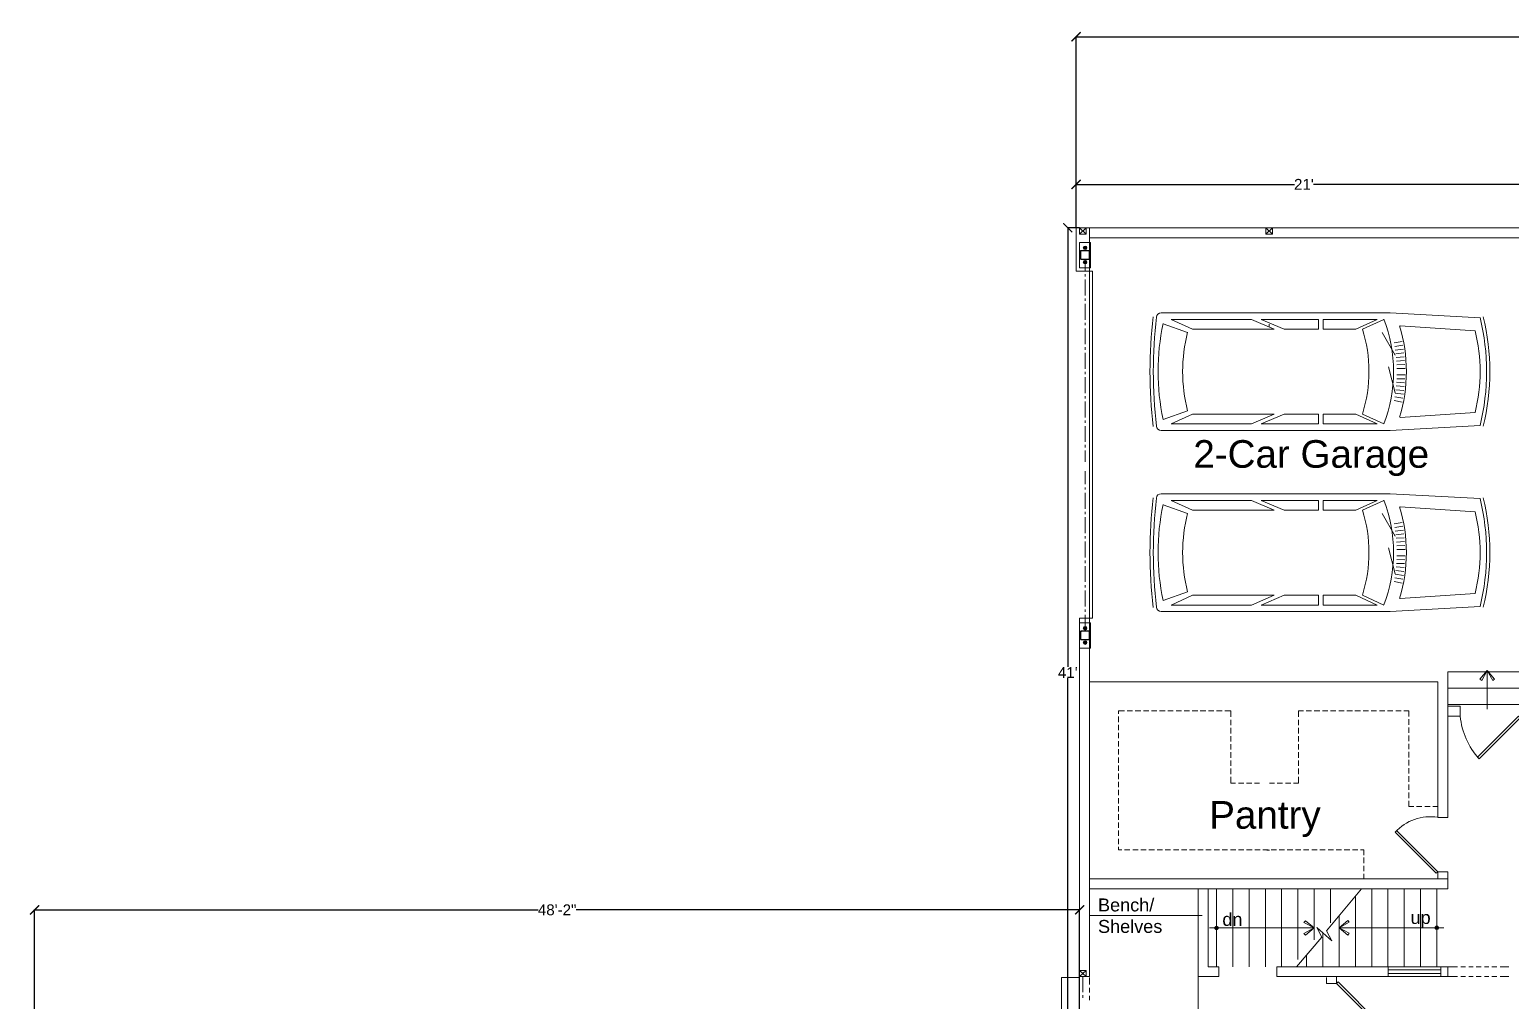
# Model space of a CAD drawing. Header units: inches. Extents: x 38 to 8673, y 1 to 7200.
# Drawn here: x 3612 to 4431, y 3752 to 4289 of the extents above; entities that cross this region are included whole.
import ezdxf

# ---------------------------------------------------------------- set-up
doc = ezdxf.new("R2010")
doc.units = ezdxf.units.IN
doc.header["$MEASUREMENT"] = 0
doc.layers.add('PDF_Layer 2', color=7, linetype='Continuous', true_color=0x221f1f)
doc.styles.add('PDF Arial', font='arial.ttf')
doc.styles.get("Standard").update_dxf_attribs({"font": 'arial.ttf'})
doc.dimstyles.get("Standard").update_dxf_attribs({"dimtxt": 6, "dimasz": 5, "dimexe": 0.18, "dimexo": 0.0625, "dimgap": 0.09, "dimtad": 0, "dimtih": 1, "dimtoh": 1, "dimdec": 0, "dimzin": 0, "dimdsep": 46, "dimlunit": 4, "dimtxsty": 'Standard', "dimblk": 'ARCHTICK', "dimcen": 0.09, "dimclrd": 3, "dimclre": 3, "dimclrt": 1, "dimadec": 0, "dimazin": 0, "dimtfac": 1, "dimtdec": 0, "dimtofl": 0, "dimtmove": 0, "dimatfit": 3, "dimfxl": 100, "dimtolj": 1, "dimtzin": 0, "dimarcsym": 0})

# ---------------------------------------------------------------- blocks, each defined once
blk = doc.blocks.new('_ArchTick')
at = {"color": 0, "linetype": 'ByBlock', "const_width": 0.15}
blk.add_lwpolyline([(-0.5, -0.5), (0.5, 0.5)], dxfattribs=at)
blk = doc.blocks.new('*D96')
at = {"layer": 'Defpoints', "color": 0, "transparency": 16777216}
for p in [(4192.85, 3802.19), (3614.93, 3687.51), (4192.85, 3687.51)]:
    blk.add_point(p, dxfattribs=at)
at = {"layer": 'PDF_Layer 2', "color": 3, "lineweight": -2, "transparency": 16777216}
for p, q in [((3614.93, 3687.58), (3614.93, 3802.37)), ((3614.93, 3802.19), (3893.37, 3802.19)), ((4192.85, 3802.19), (3914.4, 3802.19)), ((4192.85, 3687.58), (4192.85, 3802.37))]:
    blk.add_line(p, q, dxfattribs=at)
at = {"layer": 'PDF_Layer 2', "color": 3, "lineweight": -2, "transparency": 16777216, "xscale": 5, "yscale": 5, "zscale": 5, "rotation": 180}
blk.add_blockref('_ArchTick', (3614.93, 3802.19), dxfattribs=at)
at = {"layer": 'PDF_Layer 2', "color": 3, "lineweight": -2, "transparency": 16777216, "xscale": 5, "yscale": 5, "zscale": 5}
blk.add_blockref('_ArchTick', (4192.85, 3802.19), dxfattribs=at)
at = {"layer": 'PDF_Layer 2', "color": 1, "transparency": 16777216, "insert": (3903.89, 3802.19), "char_height": 6, "attachment_point": 5}
blk.add_mtext('\\A1;48\'-2"', dxfattribs=at)
blk = doc.blocks.new('*D103')
at = {"layer": 'Defpoints', "color": 0, "transparency": 16777216}
for p in [(4186.27, 4179.34), (4192.85, 4179.34), (4192.85, 3687.51)]:
    blk.add_point(p, dxfattribs=at)
at = {"layer": 'PDF_Layer 2', "color": 3, "lineweight": -2, "transparency": 16777216}
for p, q in [((4192.79, 4179.34), (4186.09, 4179.34)), ((4186.27, 4179.34), (4186.27, 3936.53)), ((4186.27, 3687.51), (4186.27, 3930.32)), ((4192.79, 3687.51), (4186.09, 3687.51))]:
    blk.add_line(p, q, dxfattribs=at)
at = {"layer": 'PDF_Layer 2', "color": 3, "lineweight": -2, "transparency": 16777216, "xscale": 5, "yscale": 5, "zscale": 5}
for p, rotation in [((4186.27, 4179.34), 90), ((4186.27, 3687.51), 270)]:
    blk.add_blockref('_ArchTick', p, dxfattribs=dict(at, rotation=rotation))
at = {"layer": 'PDF_Layer 2', "color": 1, "transparency": 16777216, "insert": (4186.27, 3933.43), "char_height": 6, "attachment_point": 5}
blk.add_mtext("\\A1;41'", dxfattribs=at)
blk = doc.blocks.new('*D104')
at = {"layer": 'Defpoints', "color": 0, "transparency": 16777216}
for p in [(4442.85, 4203.36), (4190.85, 4179.34), (4442.85, 4179.34)]:
    blk.add_point(p, dxfattribs=at)
at = {"layer": 'PDF_Layer 2', "color": 3, "lineweight": -2, "transparency": 16777216}
for p, q in [((4190.85, 4179.4), (4190.85, 4203.54)), ((4190.85, 4203.36), (4311.62, 4203.36)), ((4442.85, 4203.36), (4322.08, 4203.36)), ((4442.85, 4179.4), (4442.85, 4203.54))]:
    blk.add_line(p, q, dxfattribs=at)
at = {"layer": 'PDF_Layer 2', "color": 3, "lineweight": -2, "transparency": 16777216, "xscale": 5, "yscale": 5, "zscale": 5, "rotation": 180}
blk.add_blockref('_ArchTick', (4190.85, 4203.36), dxfattribs=at)
at = {"layer": 'PDF_Layer 2', "color": 3, "lineweight": -2, "transparency": 16777216, "xscale": 5, "yscale": 5, "zscale": 5}
blk.add_blockref('_ArchTick', (4442.85, 4203.36), dxfattribs=at)
at = {"layer": 'PDF_Layer 2', "color": 1, "transparency": 16777216, "insert": (4316.85, 4203.36), "char_height": 6, "attachment_point": 5}
blk.add_mtext("\\A1;21'", dxfattribs=at)
blk = doc.blocks.new('*D79')
at = {"layer": 'Defpoints', "color": 0, "transparency": 16777216}
for p in [(5256.89, 4284.97), (4190.85, 4179.34), (5256.89, 4013.34)]:
    blk.add_point(p, dxfattribs=at)
at = {"layer": 'PDF_Layer 2', "color": 3, "lineweight": -2, "transparency": 16777216}
for p, q in [((4190.85, 4179.4), (4190.85, 4285.15)), ((4190.85, 4284.97), (4711.14, 4284.97)), ((5256.89, 4284.97), (4736.6, 4284.97)), ((5256.89, 4013.4), (5256.89, 4285.15))]:
    blk.add_line(p, q, dxfattribs=at)
at = {"layer": 'PDF_Layer 2', "color": 3, "lineweight": -2, "transparency": 16777216, "xscale": 5, "yscale": 5, "zscale": 5, "rotation": 180}
blk.add_blockref('_ArchTick', (4190.85, 4284.97), dxfattribs=at)
at = {"layer": 'PDF_Layer 2', "color": 3, "lineweight": -2, "transparency": 16777216, "xscale": 5, "yscale": 5, "zscale": 5}
blk.add_blockref('_ArchTick', (5256.89, 4284.97), dxfattribs=at)
at = {"layer": 'PDF_Layer 2', "color": 1, "transparency": 16777216, "insert": (4723.87, 4284.97), "char_height": 6, "attachment_point": 5}
blk.add_mtext('\\A1;88\'-10"', dxfattribs=at)

msp = doc.modelspace()

# ---------------------------------------------------------------- linework, layer by layer
at = {"layer": 'PDF_Layer 2', "color": 18, "lineweight": 0, "true_color": 0x000000}
for points in [[(4190.85, 4179.34), (4190.85, 4155.34), (4190.85, 4179.34), (4442.85, 4179.34), (4442.85, 3765.34), (4437.33, 3766.78), (4442.85, 3768.3), (4437.33, 3769.82)], [(4467.65, 3765.34), (4437.33, 3765.34), (4437.33, 4173.82), (4198.37, 4173.82), (4198.37, 4155.34), (4198.37, 4179.34)], [(4268.37, 4179.34), (4307.33, 4179.34)], [(4268.37, 4173.82), (4307.33, 4173.82)], [(4272.85, 4173.82), (4307.25, 4173.82)], [(4193.33, 4162.3), (4193.33, 4166.3)], [(4193.57, 4162.3), (4193.57, 4166.3)], [(4193.89, 4166.78), (4197.89, 4166.78)], [(4193.89, 4166.54), (4197.89, 4166.54)], [(4197.89, 4161.98), (4193.89, 4161.98)], [(4197.89, 4161.74), (4193.89, 4161.74)], [(4198.13, 4166.3), (4198.13, 4162.3)], [(4198.37, 4166.3), (4198.37, 4162.3)], [(4190.85, 4155.42), (4198.37, 4155.42)], [(4237.97, 4132.3), (4364.61, 4132.3), (4414.37, 4129.58)], [(4287.81, 4128.7), (4300.45, 4123.26), (4255.25, 4123.26), (4243.49, 4128.7), (4287.81, 4128.7)], [(4293.25, 4128.7), (4324.85, 4128.7), (4324.85, 4123.26)], [(4293.25, 4128.7), (4305.89, 4123.26), (4324.85, 4123.26)], [(4345.65, 4123.26), (4327.57, 4123.26), (4327.57, 4128.7), (4357.41, 4128.7)], [(4345.65, 4123.26), (4357.41, 4128.7)], [(4349.25, 4123.26), (4361.01, 4128.7)], [(4252.53, 4121.5), (4239.09, 4126.3)], [(4367.33, 4108.86), (4360.13, 4121.5)], [(4370.05, 4125.1), (4411.65, 4122.38)], [(4366.69, 4115.74), (4371.17, 4116.54)], [(4367.09, 4113.74), (4371.57, 4114.38)], [(4367.41, 4111.74), (4371.89, 4112.3)], [(4367.65, 4109.74), (4372.13, 4110.14)], [(4367.89, 4107.66), (4372.37, 4108.06)], [(4368.05, 4105.66), (4372.53, 4105.9)], [(4368.21, 4103.66), (4372.69, 4103.74)], [(4367.33, 4088.06), (4363.73, 4102.46)], [(4368.21, 4101.58), (4372.77, 4101.58)], [(4368.21, 4097.98), (4372.77, 4097.98)], [(4368.21, 4095.9), (4372.69, 4095.82)], [(4367.41, 4087.82), (4371.89, 4087.26)], [(4367.65, 4089.82), (4372.13, 4089.42)], [(4367.89, 4091.9), (4372.37, 4091.5)], [(4368.05, 4093.9), (4372.53, 4093.66)], [(4252.53, 4078.06), (4239.09, 4073.26)], [(4366.69, 4083.82), (4371.17, 4083.02)], [(4367.09, 4085.82), (4371.57, 4085.18)], [(4237.97, 4067.26), (4364.61, 4067.26), (4414.37, 4069.98)], [(4287.81, 4070.86), (4300.45, 4076.3), (4255.25, 4076.3), (4243.49, 4070.86), (4287.81, 4070.86)], [(4293.25, 4070.86), (4305.89, 4076.3), (4324.85, 4076.3)], [(4293.25, 4070.86), (4324.85, 4070.86), (4324.85, 4076.3)], [(4345.65, 4076.3), (4327.57, 4076.3), (4327.57, 4070.86), (4357.41, 4070.86)], [(4345.65, 4076.3), (4357.41, 4070.86)], [(4349.25, 4076.3), (4361.01, 4070.86)], [(4370.05, 4074.46), (4411.65, 4077.18)], [(4237.97, 4032.3), (4364.61, 4032.3), (4414.37, 4029.58)], [(4252.53, 4021.42), (4239.09, 4026.22)], [(4287.81, 4028.62), (4300.45, 4023.26), (4255.25, 4023.26), (4243.49, 4028.62), (4287.81, 4028.62)], [(4293.25, 4028.62), (4324.85, 4028.62), (4324.85, 4023.26)], [(4293.25, 4028.62), (4305.89, 4023.26), (4324.85, 4023.26)], [(4345.65, 4023.26), (4327.57, 4023.26), (4327.57, 4028.62), (4357.41, 4028.62)], [(4345.65, 4023.26), (4357.41, 4028.62)], [(4349.25, 4023.26), (4361.01, 4028.62)], [(4367.33, 4008.78), (4360.13, 4021.42)], [(4370.05, 4025.02), (4411.65, 4022.3)], [(4366.69, 4015.66), (4371.17, 4016.46)], [(4367.09, 4013.66), (4371.57, 4014.38)], [(4367.41, 4011.66), (4371.89, 4012.22)], [(4367.65, 4009.66), (4372.13, 4010.14)], [(4367.89, 4007.66), (4372.37, 4007.98)], [(4368.05, 4005.58), (4372.53, 4005.82)], [(4367.33, 3987.98), (4363.73, 4002.46)], [(4368.21, 4003.58), (4372.69, 4003.66)], [(4368.21, 4001.5), (4372.77, 4001.5)], [(4368.21, 3997.9), (4372.77, 3997.9)], [(4367.65, 3989.82), (4372.13, 3989.34)], [(4367.89, 3991.82), (4372.37, 3991.5)], [(4368.05, 3993.82), (4372.53, 3993.66)], [(4368.21, 3995.9), (4372.69, 3995.74)], [(4366.69, 3983.74), (4371.17, 3982.94)], [(4367.09, 3985.74), (4371.57, 3985.1)], [(4367.41, 3987.74), (4371.89, 3987.18)], [(4252.53, 3978.06), (4239.09, 3973.18)], [(4287.81, 3970.78), (4300.45, 3976.22), (4255.25, 3976.22), (4243.49, 3970.78), (4287.81, 3970.78)], [(4293.25, 3970.78), (4305.89, 3976.22), (4324.85, 3976.22)], [(4293.25, 3970.78), (4324.85, 3970.78), (4324.85, 3976.22)], [(4345.65, 3976.22), (4327.57, 3976.22), (4327.57, 3970.78), (4357.41, 3970.78)], [(4345.65, 3976.22), (4357.41, 3970.78)], [(4349.25, 3976.22), (4361.01, 3970.78)], [(4370.05, 3974.38), (4411.65, 3977.1)], [(4192.85, 3963.42), (4192.85, 3761.34), (4192.85, 3963.42)], [(4237.97, 3967.18), (4364.61, 3967.18), (4414.37, 3969.9)], [(4193.33, 3952.02), (4193.33, 3956.02)], [(4193.57, 3952.02), (4193.57, 3956.02)], [(4193.85, 3956.54), (4197.85, 3956.54)], [(4193.85, 3956.3), (4197.85, 3956.3)], [(4198.13, 3955.98), (4198.13, 3951.98)], [(4198.37, 3955.98), (4198.37, 3951.98)], [(4197.85, 3951.74), (4193.85, 3951.74)], [(4197.85, 3951.5), (4193.85, 3951.5)], [(4198.37, 3938.3), (4198.37, 3950.78)], [(4396.37, 3853.34), (4396.37, 3933.82), (4439.33, 3933.82)], [(4418.29, 3913.26), (4418.29, 3934.54), (4421.33, 3929.02), (4422.29, 3929.82), (4418.29, 3934.54), (4415.17, 3929.02), (4414.21, 3929.82), (4418.29, 3934.54)], [(4198.37, 3928.3), (4390.85, 3928.3)], [(4302.37, 3928.3), (4307.25, 3928.3)], [(4390.85, 3928.3), (4390.85, 3853.34), (4396.37, 3853.34)], [(4439.33, 3924.86), (4396.37, 3924.86)], [(4439.33, 3915.82), (4396.37, 3915.82)], [(4396.37, 3914.86), (4403.33, 3914.86), (4403.33, 3909.34), (4396.37, 3909.34)], [(4214.37, 3910.54), (4214.37, 3912.3)], [(4214.37, 3912.3), (4217.57, 3912.3)], [(4214.37, 3906.06), (4214.37, 3909.1)], [(4219.09, 3912.3), (4222.13, 3912.3)], [(4223.57, 3912.3), (4226.61, 3912.3)], [(4228.13, 3912.3), (4231.09, 3912.3)], [(4232.61, 3912.3), (4235.57, 3912.3)], [(4237.09, 3912.3), (4240.13, 3912.3)], [(4241.57, 3912.3), (4244.61, 3912.3)], [(4246.13, 3912.3), (4249.09, 3912.3)], [(4250.61, 3912.3), (4253.57, 3912.3)], [(4255.09, 3912.3), (4258.13, 3912.3)], [(4259.57, 3912.3), (4262.61, 3912.3)], [(4264.13, 3912.3), (4267.09, 3912.3)], [(4268.61, 3912.3), (4271.57, 3912.3)], [(4273.09, 3912.3), (4276.37, 3912.3), (4276.37, 3908.86)], [(4276.37, 3904.3), (4276.37, 3907.34)], [(4313.89, 3908.86), (4313.89, 3912.3), (4316.61, 3912.3)], [(4313.89, 3904.3), (4313.89, 3907.34)], [(4318.13, 3912.3), (4321.09, 3912.3)], [(4322.61, 3912.3), (4325.65, 3912.3)], [(4327.09, 3912.3), (4330.13, 3912.3)], [(4331.65, 3912.3), (4334.61, 3912.3)], [(4336.13, 3912.3), (4339.09, 3912.3)], [(4340.61, 3912.3), (4343.65, 3912.3)], [(4345.09, 3912.3), (4348.13, 3912.3)], [(4349.65, 3912.3), (4352.61, 3912.3)], [(4354.13, 3912.3), (4357.09, 3912.3)], [(4358.61, 3912.3), (4361.65, 3912.3)], [(4363.09, 3912.3), (4366.13, 3912.3)], [(4367.65, 3912.3), (4370.61, 3912.3)], [(4372.13, 3912.3), (4374.85, 3912.3)], [(4374.85, 3909.1), (4374.85, 3912.3)], [(4374.85, 3904.54), (4374.85, 3907.58)], [(4214.37, 3901.58), (4214.37, 3904.54)], [(4214.37, 3897.1), (4214.37, 3900.06)], [(4276.37, 3899.82), (4276.37, 3902.86)], [(4276.37, 3895.34), (4276.37, 3898.3)], [(4313.89, 3899.82), (4313.89, 3902.86)], [(4313.89, 3895.34), (4313.89, 3898.3)], [(4374.85, 3900.06), (4374.85, 3903.1)], [(4374.85, 3895.58), (4374.85, 3898.54)], [(4214.37, 3892.54), (4214.37, 3895.58)], [(4214.37, 3888.06), (4214.37, 3891.1)], [(4276.37, 3890.86), (4276.37, 3893.82)], [(4313.89, 3890.86), (4313.89, 3893.82)], [(4374.85, 3891.1), (4374.85, 3894.06)], [(4214.37, 3883.58), (4214.37, 3886.54)], [(4214.37, 3879.1), (4214.37, 3882.06)], [(4276.37, 3886.3), (4276.37, 3889.34)], [(4276.37, 3881.82), (4276.37, 3884.86)], [(4313.89, 3886.3), (4313.89, 3889.34)], [(4313.89, 3881.82), (4313.89, 3884.86)], [(4374.85, 3886.54), (4374.85, 3889.58)], [(4374.85, 3882.06), (4374.85, 3885.1)], [(4214.37, 3874.54), (4214.37, 3877.58)], [(4276.37, 3877.34), (4276.37, 3880.3)], [(4279.09, 3872.3), (4276.37, 3872.3), (4276.37, 3875.82)], [(4311.09, 3872.3), (4313.89, 3872.3), (4313.89, 3875.82)], [(4313.89, 3877.34), (4313.89, 3880.3)], [(4374.85, 3877.58), (4374.85, 3880.54)], [(4374.85, 3873.1), (4374.85, 3876.06)], [(4214.37, 3870.06), (4214.37, 3873.1)], [(4214.37, 3865.58), (4214.37, 3868.54)], [(4280.61, 3872.3), (4283.57, 3872.3)], [(4285.09, 3872.3), (4288.13, 3872.3)], [(4289.57, 3872.3), (4292.37, 3872.3)], [(4300.61, 3872.3), (4297.89, 3872.3)], [(4305.09, 3872.3), (4302.13, 3872.3)], [(4309.65, 3872.3), (4306.61, 3872.3)], [(4374.85, 3868.54), (4374.85, 3871.58)], [(4374.85, 3864.06), (4374.85, 3867.1)], [(4214.37, 3861.1), (4214.37, 3864.06)], [(4214.37, 3856.54), (4214.37, 3859.58)], [(4377.65, 3859.34), (4374.85, 3859.34), (4374.85, 3862.54)], [(4379.09, 3859.34), (4382.13, 3859.34)], [(4383.65, 3859.34), (4386.61, 3859.34)], [(4388.13, 3859.34), (4390.85, 3859.34)], [(4214.37, 3852.06), (4214.37, 3855.1)], [(4214.37, 3847.58), (4214.37, 3850.54)], [(4214.37, 3843.1), (4214.37, 3846.06)], [(4214.37, 3838.54), (4214.37, 3841.58)], [(4216.21, 3835.34), (4214.37, 3835.34), (4214.37, 3837.1)], [(4217.65, 3835.34), (4220.69, 3835.34)], [(4222.21, 3835.34), (4225.17, 3835.34)], [(4226.69, 3835.34), (4229.65, 3835.34)], [(4231.17, 3835.34), (4234.21, 3835.34)], [(4235.65, 3835.34), (4238.69, 3835.34)], [(4240.21, 3835.34), (4243.17, 3835.34)], [(4244.69, 3835.34), (4247.65, 3835.34)], [(4249.17, 3835.34), (4252.21, 3835.34)], [(4253.65, 3835.34), (4256.69, 3835.34)], [(4258.21, 3835.34), (4261.17, 3835.34)], [(4262.69, 3835.34), (4265.65, 3835.34)], [(4267.17, 3835.34), (4270.21, 3835.34)], [(4271.65, 3835.34), (4274.69, 3835.34)], [(4276.21, 3835.34), (4279.17, 3835.34)], [(4280.69, 3835.34), (4283.65, 3835.34)], [(4285.17, 3835.34), (4288.21, 3835.34)], [(4289.65, 3835.34), (4292.69, 3835.34)], [(4294.21, 3835.34), (4297.17, 3835.34)], [(4296.45, 3835.18), (4297.89, 3835.18)], [(4298.69, 3835.34), (4301.65, 3835.34)], [(4303.17, 3835.34), (4306.21, 3835.34)], [(4307.65, 3835.34), (4310.69, 3835.34)], [(4312.21, 3835.34), (4315.17, 3835.34)], [(4316.69, 3835.34), (4319.65, 3835.34)], [(4321.17, 3835.34), (4324.21, 3835.34)], [(4325.65, 3835.34), (4328.69, 3835.34)], [(4330.21, 3835.34), (4333.17, 3835.34)], [(4334.69, 3835.34), (4337.65, 3835.34)], [(4339.17, 3835.34), (4342.21, 3835.34)], [(4343.65, 3835.34), (4346.69, 3835.34)], [(4348.21, 3835.34), (4349.97, 3835.34)], [(4349.97, 3835.34), (4349.97, 3832.54)], [(4349.97, 3831.1), (4349.97, 3828.06)], [(4349.97, 3826.54), (4349.97, 3823.58)], [(4198.37, 3819.34), (4396.37, 3819.34), (4396.37, 3823.34)], [(4268.29, 3819.34), (4307.25, 3819.34)], [(4302.37, 3819.34), (4307.25, 3819.34)], [(4349.97, 3822.06), (4349.97, 3819.34)], [(4390.85, 3819.34), (4390.85, 3823.34), (4396.37, 3823.34)], [(4396.37, 3819.34), (4396.37, 3813.82), (4396.37, 3819.34)], [(4198.37, 3813.82), (4263.89, 3813.82)], [(4258.37, 3765.34), (4258.37, 3813.82)], [(4396.37, 3813.82), (4263.89, 3813.82), (4263.89, 3770.78), (4269.89, 3770.78), (4269.89, 3765.34)], [(4268.37, 3813.82), (4307.33, 3813.82)], [(4268.51, 3770.69), (4268.51, 3813.73)], [(4276.29, 3813.82), (4307.25, 3813.82)], [(4277.55, 3770.69), (4277.55, 3813.73)], [(4286.51, 3770.69), (4286.51, 3813.73)], [(4295.55, 3770.69), (4295.55, 3813.73)], [(4304.51, 3770.69), (4304.51, 3813.73)], [(4348.77, 3813.82), (4329.41, 3790.62), (4332.37, 3785.02), (4324.05, 3792.54), (4326.85, 3787.18), (4312.85, 3770.78)], [(4313.55, 3774.77), (4313.55, 3813.73)], [(4322.51, 3785.57), (4322.51, 3813.73)], [(4331.55, 3795.01), (4331.55, 3813.73)], [(4345.33, 3809.74), (4345.33, 3770.78)], [(4354.37, 3813.82), (4354.37, 3770.78)], [(4363.33, 3813.82), (4363.33, 3770.78)], [(4372.37, 3813.82), (4372.37, 3770.78)], [(4381.33, 3813.82), (4381.33, 3770.78)], [(4390.37, 3813.82), (4390.37, 3770.78)], [(4192.85, 3784.46), (4192.85, 3797.18)], [(4198.07, 3799.06), (4205.37, 3799.06), (4204.11, 3799.06), (4210.62, 3799.06), (4209.49, 3799.06), (4215.96, 3799.06), (4214.83, 3799.06), (4220.96, 3799.06), (4219.83, 3799.06), (4226.3, 3799.06), (4225.17, 3799.06), (4231.85, 3799.06), (4230.72, 3799.06), (4237.43, 3799.06), (4236.3, 3799.06), (4242.77, 3799.06), (4241.64, 3799.06), (4248.15, 3799.06), (4247.02, 3799.06), (4250.38, 3799.06), (4249.25, 3799.06), (4255.22, 3799.06), (4254.09, 3799.06), (4260.6, 3799.06), (4253.43, 3799.06), (4258.94, 3799.06)], [(4264.67, 3792.21), (4322.51, 3792.21), (4316.91, 3789.17), (4317.71, 3788.21), (4322.51, 3792.21), (4316.91, 3795.25), (4317.71, 3796.21), (4322.51, 3792.21)], [(4336.37, 3798.94), (4336.37, 3770.78)], [(4394.21, 3792.3), (4336.37, 3792.3), (4341.97, 3795.34), (4341.17, 3796.3), (4336.37, 3792.3), (4341.97, 3789.26), (4341.17, 3788.3), (4336.37, 3792.3)], [(4327.33, 3789.5), (4327.33, 3770.78)], [(4318.37, 3777.26), (4318.37, 3770.78)], [(4196.37, 3765.34), (4192.85, 3768.78)], [(4192.85, 3765.34), (4196.37, 3768.78)], [(4396.37, 3770.78), (4301.89, 3770.78), (4301.89, 3765.34), (4396.37, 3765.34)], [(4366.11, 3765.43), (4363.47, 3765.43), (4363.47, 3770.69)], [(4363.63, 3770.69), (4392.61, 3770.69)], [(4363.63, 3769.14), (4392.61, 3769.14)], [(4363.63, 3766.99), (4392.61, 3766.99)], [(4396.52, 3765.43), (4392.6, 3765.43), (4392.6, 3770.69), (4392.6, 3765.43)], [(4396.53, 3770.69), (4392.61, 3770.69)], [(4396.53, 3765.43), (4396.53, 3770.69), (4392.61, 3770.69)], [(4396.37, 3765.34), (4396.37, 3770.78)], [(4401.81, 3770.78), (4396.37, 3770.78)], [(4406.21, 3770.78), (4403.57, 3770.78)], [(4410.45, 3770.78), (4408.05, 3770.78)], [(4414.85, 3770.78), (4412.21, 3770.78)], [(4419.09, 3770.78), (4416.69, 3770.78)], [(4423.49, 3770.78), (4420.85, 3770.78)], [(4427.73, 3770.78), (4425.33, 3770.78)], [(4430.13, 3770.78), (4427.49, 3770.78)], [(4192.85, 3764.78), (4182.85, 3764.78), (4182.85, 3710.78), (4192.85, 3710.78)], [(4198.37, 3765.34), (4192.85, 3765.34)], [(4192.85, 3760.94), (4192.85, 3764.78)], [(4192.85, 3756.54), (4192.85, 3759.18)], [(4198.37, 3760.94), (4198.37, 3764.78)], [(4198.37, 3756.54), (4198.37, 3759.18)], [(4258.37, 3716.39), (4258.37, 3765.34), (4269.89, 3765.34)], [(4334.86, 3765.43), (4334.86, 3761.43), (4329.34, 3761.43)], [(4329.34, 3764.89), (4329.34, 3761.43)], [(4363.63, 3765.43), (4392.61, 3765.43)], [(4396.37, 3765.34), (4401.81, 3765.34)], [(4403.57, 3765.34), (4406.21, 3765.34)], [(4408.05, 3765.34), (4410.45, 3765.34)], [(4412.21, 3765.34), (4414.85, 3765.34)], [(4416.69, 3765.34), (4419.09, 3765.34)], [(4420.85, 3765.34), (4423.49, 3765.34)], [(4425.33, 3765.34), (4427.73, 3765.34)], [(4427.49, 3765.34), (4430.13, 3765.34)], [(4192.85, 3752.3), (4192.85, 3754.7)], [(4198.37, 3752.3), (4198.37, 3754.7)]]:
    msp.add_lwpolyline(points, dxfattribs=at)
for points in [[(4192.85, 4179.34), (4196.37, 4175.82)], [(4196.37, 4179.34), (4192.85, 4175.82)], [(4192.85, 4175.82), (4196.37, 4175.82), (4196.37, 4179.34), (4192.85, 4179.34)], [(4192.85, 4175.82), (4196.37, 4175.82), (4196.37, 4179.34), (4192.85, 4179.34)], [(4295.89, 4179.34), (4299.41, 4175.82)], [(4299.41, 4179.34), (4295.89, 4175.82)], [(4295.89, 4175.82), (4299.41, 4175.82), (4299.41, 4179.34), (4295.89, 4179.34)], [(4295.89, 4175.82), (4299.41, 4175.82), (4299.41, 4179.34), (4295.89, 4179.34)], [(4198.85, 4164.3), (4198.85, 4157.26), (4195.89, 4157.26), (4192.85, 4157.26), (4192.85, 4164.3), (4192.85, 4171.26), (4195.89, 4171.26), (4198.85, 4171.26)], [(4195.49, 4168.86), (4196.21, 4168.86), (4196.61, 4168.3), (4196.21, 4167.66), (4195.49, 4167.66), (4195.17, 4168.22)], [(4297.65, 4173.82), (4297.65, 4173.82), (4198.37, 4173.82)], [(4195.49, 4159.66), (4196.21, 4159.66), (4196.61, 4160.3), (4196.21, 4160.86), (4195.49, 4160.86), (4195.17, 4160.3)], [(4199.89, 4155.42), (4198.37, 4155.42), (4198.37, 3963.42), (4199.89, 3963.42)], [(4198.37, 3963.42), (4192.85, 3963.42)], [(4198.37, 3963.42), (4198.37, 3765.34)], [(4198.85, 3953.98), (4198.85, 3946.94), (4195.89, 3946.94), (4192.85, 3946.94), (4192.85, 3953.98), (4192.85, 3960.94), (4195.89, 3960.94), (4198.85, 3960.94)], [(4195.49, 3958.54), (4196.21, 3958.54), (4196.61, 3957.9), (4196.29, 3957.34), (4195.57, 3957.34), (4195.17, 3957.9)], [(4195.49, 3949.34), (4196.21, 3949.34), (4196.61, 3949.98), (4196.29, 3950.54), (4195.57, 3950.54), (4195.17, 3949.98)], [(4436.45, 3908.46), (4413.81, 3885.82), (4412.93, 3886.7), (4435.57, 3909.34)], [(4389.97, 3822.46), (4367.33, 3845.1), (4368.21, 3845.98), (4390.85, 3823.34)], [(4192.85, 3765.34), (4196.37, 3765.34), (4196.37, 3768.78), (4192.85, 3768.78)], [(4265.33, 3765.34), (4258.37, 3765.34), (4269.89, 3765.34)], [(4335.74, 3762.47), (4358.38, 3739.83), (4357.42, 3738.95), (4334.86, 3761.59)]]:
    msp.add_lwpolyline(points, close=True, dxfattribs=at)
for centre, radius in [((4195.85, 4168.26), 1), ((4195.85, 4168.26), 0.599), ((4195.85, 4168.26), 0.36), ((4195.85, 4160.34), 1), ((4195.85, 4160.34), 0.599), ((4195.85, 4160.34), 0.36), ((4195.85, 3957.94), 1), ((4195.85, 3957.94), 0.6), ((4195.85, 3957.94), 0.359), ((4195.85, 3950.02), 1), ((4195.85, 3950.02), 0.599), ((4195.85, 3950.02), 0.359)]:
    msp.add_circle(centre, radius, dxfattribs=at)
for centre, radius, start, end in [((4193.85, 4166.34), 0.52, 89.97948, 180.02052), ((4193.85, 4162.34), 0.52, 179.97951, 270.02049), ((4193.85, 4166.34), 0.281, 90.06023, 179.80351), ((4193.85, 4162.34), 0.28, 179.99283, 270.00717), ((4197.85, 4166.34), 0.52, 359.96384, 89.96266), ((4197.85, 4166.34), 0.28, 0.08027, 89.91973), ((4197.85, 4162.34), 0.28, 270.08027, 359.91973), ((4197.85, 4162.34), 0.52, 270.0373, 0.03621), ((4495.7, 4099.86), 263.97, 173.40284, 186.6022), ((4495.63, 4099.86), 262.06, 173.40114, 186.60393), ((4237.93, 4129.62), 2.68, 90.00458, 173.43154), ((4286.57, 4099.86), 79.88, 338.75829, 21.23643), ((4293.05, 4099.86), 124.84, 346.17894, 13.82106), ((4293.04, 4099.86), 126.69, 346.17986, 13.82014), ((4364.24, 4099.86), 128.04, 168.05618, 191.94671), ((4337.93, 4099.86), 88.12, 165.75433, 194.24919), ((4274.65, 4099.86), 78.2, 342.50908, 17.49092), ((4288.31, 4099.86), 85.25, 342.72647, 17.27353), ((4318.81, 4099.86), 95.48, 346.31645, 13.68355), ((4237.93, 4070.02), 2.68, 186.5904, 269.98948), ((4495.7, 3999.78), 263.97, 173.40284, 186.6022), ((4495.64, 3999.78), 262.07, 173.40121, 186.60386), ((4237.93, 4029.62), 2.68, 89.99411, 173.44201), ((4293.05, 3999.78), 124.84, 346.17879, 13.82121), ((4293.04, 3999.78), 126.69, 346.17986, 13.82014), ((4364.24, 3999.78), 128.04, 168.05618, 191.94671), ((4337.93, 3999.78), 88.12, 165.75433, 194.24919), ((4274.65, 3999.78), 78.2, 342.50908, 17.49092), ((4286.57, 3999.78), 79.88, 338.75829, 21.23643), ((4288.31, 3999.78), 85.25, 342.72669, 17.27331), ((4318.81, 3999.78), 95.48, 346.31645, 13.68355), ((4237.93, 3969.94), 2.68, 186.5904, 269.98948), ((4193.85, 3956.02), 0.519, 89.91679, 180.00971), ((4193.85, 3956.02), 0.281, 90.06023, 179.80351), ((4197.85, 3956.02), 0.519, 359.97455, 90.02545), ((4197.85, 3956.02), 0.28, 0.08027, 89.91973), ((4193.85, 3952.02), 0.519, 179.93249, 270.06751), ((4193.85, 3952.02), 0.28, 179.90562, 270.09438), ((4197.85, 3952.02), 0.28, 270.08027, 359.91973), ((4197.85, 3952.02), 0.519, 269.99028, 0.08322), ((4443.21, 3912.98), 40.05, 185.22734, 222.72355), ((4386.73, 3827.54), 26.2, 80.92979, 137.77851)]:
    msp.add_arc(centre, radius, start, end, dxfattribs=at)
at = {"layer": 'PDF_Layer 2', "color": 18, "lineweight": 0, "true_color": 0x000000, "transparency": 33554559}
for points in [[(4196.13, 4161.74), (4195.57, 4161.74), (4196.13, 4155.34)], [(4195.57, 4161.74), (4196.13, 4155.34), (4195.57, 4155.34)], [(4196.13, 4153.82), (4195.57, 4153.82), (4196.13, 4152.3)], [(4195.57, 4153.82), (4196.13, 4152.3), (4195.57, 4152.3)], [(4196.13, 4150.86), (4195.57, 4150.86), (4196.13, 4141.82)], [(4195.57, 4150.86), (4196.13, 4141.82), (4195.65, 4141.82)], [(4196.13, 4140.3), (4195.65, 4140.3), (4196.13, 4138.86)], [(4195.65, 4140.3), (4196.13, 4138.86), (4195.65, 4138.86)], [(4196.13, 4137.34), (4195.65, 4137.34), (4196.13, 4128.3)], [(4195.65, 4137.34), (4196.13, 4128.3), (4195.65, 4128.3)], [(4196.13, 4126.86), (4195.65, 4126.86), (4196.13, 4125.34)], [(4195.65, 4126.86), (4196.13, 4125.34), (4195.65, 4125.34)], [(4196.13, 4123.82), (4195.65, 4123.82), (4196.13, 4114.86)], [(4195.65, 4123.82), (4196.13, 4114.86), (4195.65, 4114.86)], [(4297.89, 4126.06), (4297.33, 4126.06), (4297.89, 4124.62)], [(4297.33, 4126.06), (4297.89, 4124.62), (4297.33, 4124.62)], [(4196.13, 4113.34), (4195.65, 4113.34), (4196.13, 4111.82)], [(4195.65, 4113.34), (4196.13, 4111.82), (4195.65, 4111.82)], [(4196.13, 4110.3), (4195.65, 4110.3), (4196.13, 4101.34)], [(4195.65, 4110.3), (4196.13, 4101.34), (4195.65, 4101.34)], [(4196.13, 4099.82), (4195.65, 4099.82), (4196.13, 4098.3)], [(4195.65, 4099.82), (4196.13, 4098.3), (4195.65, 4098.3)], [(4196.13, 4096.86), (4195.65, 4096.86), (4196.13, 4087.82)], [(4195.65, 4096.86), (4196.13, 4087.82), (4195.65, 4087.82)], [(4196.13, 4086.3), (4195.65, 4086.3), (4196.13, 4084.86)], [(4195.65, 4086.3), (4196.13, 4084.86), (4195.65, 4084.86)], [(4196.13, 4083.34), (4195.65, 4083.34), (4196.13, 4074.3)], [(4195.65, 4083.34), (4196.13, 4074.3), (4195.65, 4074.3)], [(4196.13, 4072.86), (4195.65, 4072.86), (4196.13, 4071.34)], [(4195.65, 4072.86), (4196.13, 4071.34), (4195.65, 4071.34)], [(4196.13, 4069.82), (4195.65, 4069.82), (4196.13, 4060.86)], [(4195.65, 4069.82), (4196.13, 4060.86), (4195.65, 4060.86)], [(4196.13, 4059.34), (4195.65, 4059.34), (4196.13, 4057.82)], [(4195.65, 4059.34), (4196.13, 4057.82), (4195.65, 4057.82)], [(4196.13, 4056.3), (4195.65, 4056.3), (4196.13, 4049.9)], [(4195.65, 4056.3), (4196.13, 4049.9), (4195.65, 4049.9)], [(4196.13, 4044.86), (4195.57, 4044.86), (4196.13, 4037.42)], [(4195.57, 4044.86), (4196.13, 4037.42), (4195.57, 4037.42)], [(4196.13, 4035.9), (4195.57, 4035.9), (4196.13, 4034.46)], [(4195.57, 4035.9), (4196.13, 4034.46), (4195.57, 4034.46)], [(4196.13, 4032.94), (4195.57, 4032.94), (4196.13, 4023.9)], [(4195.57, 4032.94), (4196.13, 4023.9), (4195.65, 4023.9)], [(4196.13, 4022.38), (4195.65, 4022.38), (4196.13, 4020.94)], [(4195.65, 4022.38), (4196.13, 4020.94), (4195.65, 4020.94)], [(4196.13, 4019.42), (4195.65, 4019.42), (4196.13, 4010.38)], [(4195.65, 4019.42), (4196.13, 4010.38), (4195.65, 4010.38)], [(4196.13, 4008.94), (4195.65, 4008.94), (4196.13, 4007.42)], [(4195.65, 4008.94), (4196.13, 4007.42), (4195.65, 4007.42)], [(4196.13, 4005.9), (4195.65, 4005.9), (4196.13, 3996.94)], [(4195.65, 4005.9), (4196.13, 3996.94), (4195.65, 3996.94)], [(4196.13, 3995.42), (4195.65, 3995.42), (4196.13, 3993.9)], [(4195.65, 3995.42), (4196.13, 3993.9), (4195.65, 3993.9)], [(4196.13, 3992.38), (4195.65, 3992.38), (4196.13, 3983.42)], [(4195.65, 3992.38), (4196.13, 3983.42), (4195.65, 3983.42)], [(4196.13, 3981.9), (4195.65, 3981.9), (4196.13, 3980.38)], [(4195.65, 3981.9), (4196.13, 3980.38), (4195.65, 3980.38)], [(4196.13, 3978.94), (4195.65, 3978.94), (4196.13, 3969.9)], [(4195.65, 3978.94), (4196.13, 3969.9), (4195.65, 3969.9)], [(4196.13, 3968.38), (4195.65, 3968.38), (4196.13, 3966.94)], [(4195.65, 3968.38), (4196.13, 3966.94), (4195.65, 3966.94)], [(4196.13, 3965.42), (4195.65, 3965.42), (4196.13, 3957.98)], [(4195.65, 3965.42), (4196.13, 3957.98), (4195.65, 3957.98)], [(4268.51, 3792.21), (4267.47, 3792.85), (4267.23, 3792.21)], [(4267.23, 3792.21), (4267.47, 3791.57), (4268.51, 3792.21)], [(4267.87, 3793.25), (4268.51, 3792.21), (4267.47, 3792.85)], [(4267.47, 3791.57), (4268.51, 3792.21), (4267.87, 3791.09)], [(4268.51, 3793.41), (4267.87, 3793.25), (4268.51, 3792.21)], [(4268.51, 3792.21), (4267.87, 3791.09), (4268.51, 3792.13)], [(4267.87, 3791.09), (4268.51, 3792.13), (4268.51, 3790.93)], [(4268.51, 3792.21), (4269.15, 3793.25), (4268.51, 3793.41)], [(4269.63, 3792.85), (4268.51, 3792.21), (4269.15, 3793.25)], [(4269.79, 3792.21), (4269.63, 3792.85), (4268.51, 3792.21)], [(4268.51, 3792.13), (4269.63, 3791.57), (4268.51, 3792.21)], [(4269.63, 3791.57), (4268.51, 3792.21), (4269.79, 3792.21)], [(4268.51, 3792.13), (4268.51, 3790.93), (4269.15, 3791.09)], [(4269.15, 3791.09), (4268.51, 3792.13), (4269.63, 3791.57)], [(4389.25, 3792.94), (4390.37, 3792.3), (4389.09, 3792.3)], [(4389.09, 3792.3), (4389.25, 3791.66), (4390.37, 3792.3)], [(4389.73, 3793.42), (4390.37, 3792.38), (4389.25, 3792.94)], [(4390.37, 3792.38), (4389.25, 3792.94), (4390.37, 3792.3)], [(4389.25, 3791.66), (4390.37, 3792.3), (4389.73, 3791.26)], [(4390.37, 3792.38), (4390.37, 3793.58), (4389.73, 3793.42)], [(4390.37, 3792.3), (4389.73, 3791.26), (4390.37, 3791.1)], [(4391.01, 3793.42), (4390.37, 3792.38), (4390.37, 3793.58)], [(4391.41, 3792.94), (4390.37, 3792.3), (4391.01, 3793.42)], [(4390.37, 3792.3), (4391.01, 3793.42), (4390.37, 3792.38)], [(4391.65, 3792.3), (4391.41, 3792.94), (4390.37, 3792.3)], [(4390.37, 3791.1), (4391.01, 3791.26), (4390.37, 3792.3)], [(4391.01, 3791.26), (4390.37, 3792.3), (4391.41, 3791.66)], [(4390.37, 3792.3), (4391.41, 3791.66), (4391.65, 3792.3)], [(4301.89, 3770.78), (4301.89, 3770.7), (4396.37, 3770.7)], [(4194.85, 3765.34), (4194.37, 3765.34), (4194.85, 3756.54)], [(4194.37, 3765.34), (4194.85, 3756.54), (4194.37, 3756.54)], [(4194.85, 3755.1), (4194.37, 3755.1), (4194.85, 3753.58)], [(4194.37, 3755.1), (4194.85, 3753.58), (4194.37, 3753.58)]]:
    msp.add_solid(points, dxfattribs=at)

# ---------------------------------------------------------------- texts
at = {"layer": 'PDF_Layer 2', "color": 18, "lineweight": 0, "true_color": 0x000000, "attachment_point": 7, "style": 'PDF Arial'}
for s, insert, char_height in [('2-Car Garage', (4255.71, 4042.05), 15.2708), ('Pantry', (4264.5, 3842.5), 15.271), ('Bench/', (4203, 3801.27), 7.158), ('dn', (4271.76, 3793.29), 7.158), ('up', (4375.83, 3792.26), 7.158), ('Shelves', (4203, 3789.39), 7.158)]:
    msp.add_mtext(s, dxfattribs=dict(at, insert=insert, char_height=char_height))

# ---------------------------------------------------------------- dimensions: what is measured, and where the dimension line sits
at = {"layer": 'PDF_Layer 2', "color": 18, "true_color": 0x000000}
for base, p1, p2, picture, middle in [((5256.89, 4284.97), (4190.85, 4179.34), (5256.89, 4013.34), '*D79', (4723.87, 4284.97)), ((4442.85, 4203.36), (4190.85, 4179.34), (4442.85, 4179.34), '*D104', (4316.85, 4203.36)), ((4192.85, 3802.19), (3614.93, 3687.51), (4192.85, 3687.51), '*D96', (3903.89, 3802.19))]:
    dim = msp.add_linear_dim(base=base, p1=p1, p2=p2, dimstyle='Standard', dxfattribs=at)
    dim.commit()
    dim.dimension.update_dxf_attribs({"geometry": picture, "text_midpoint": middle})
dim = msp.add_linear_dim(base=(4186.27, 4179.34), p1=(4192.85, 3687.51), p2=(4192.85, 4179.34), angle=90, dimstyle='Standard', dxfattribs=at)
dim.commit()
dim.dimension.update_dxf_attribs({"geometry": '*D103', "text_midpoint": (4186.27, 3933.43)})

doc.saveas('drawing.dxf')
